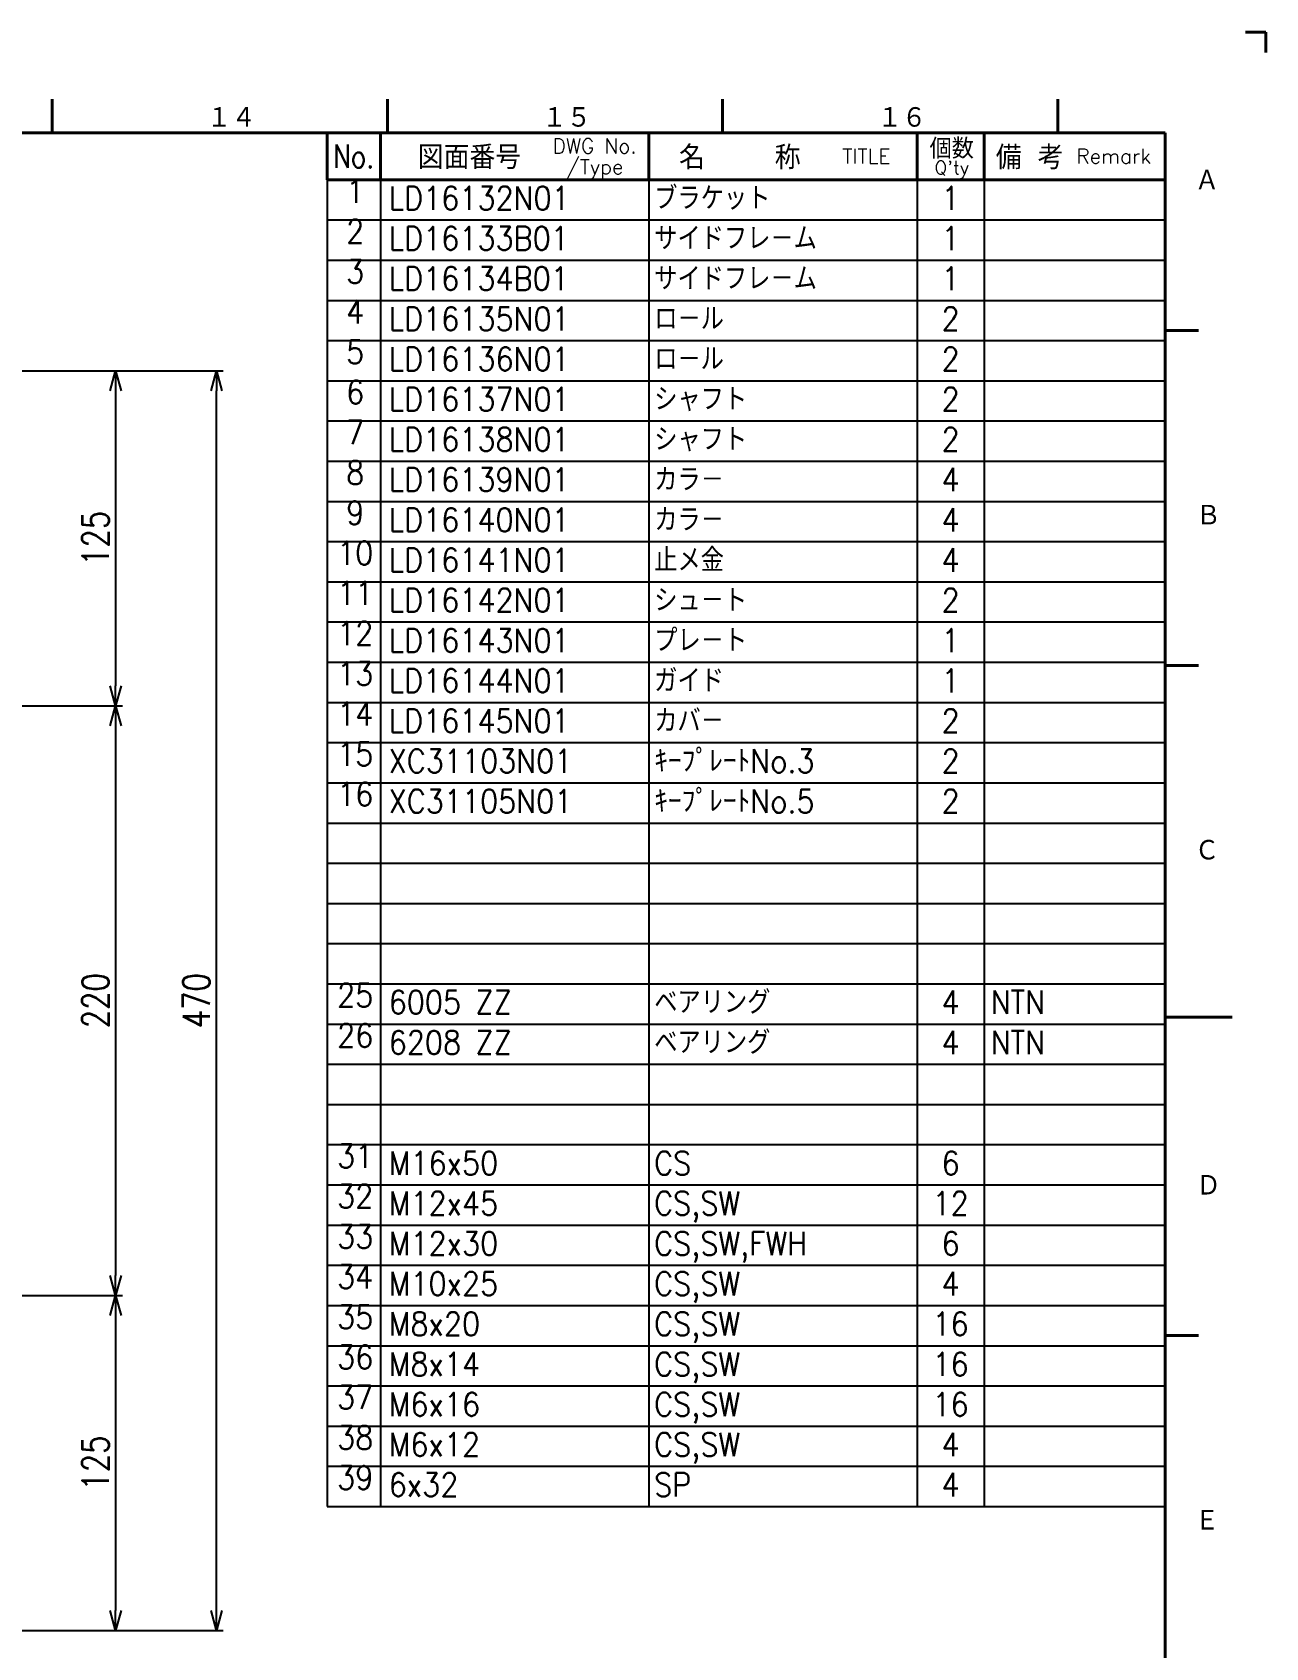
# Model space of a CAD drawing. Header units: millimetres. Extents: x 0 to 2102, y 0 to 1485.
# Drawn here: x 1643 to 2102, y 882 to 1485 of the extents above; entities that cross this region are included whole.
import ezdxf
from ezdxf.enums import TextEntityAlignment as Align

# ---------------------------------------------------------------- set-up
doc = ezdxf.new("R2010")
doc.units = ezdxf.units.MM
doc.header["$LTSCALE"] = 2.5
doc.layers.get('0').update_dxf_attribs({"linetype": 'CONTINUOUS', "lineweight": 20})
doc.layers.get('DEFPOINTS').update_dxf_attribs({"linetype": 'CONTINUOUS'})
for name, color, linetype, lineweight in [('5', 3, 'CONTINUOUS', 13), ('6', 7, 'CONTINUOUS', 50), ('WAKU', 7, 'CONTINUOUS', 40)]:
    doc.layers.add(name, color=color, linetype=linetype, lineweight=lineweight)
doc.layers.add('RAHM2', color=1, linetype='CONTINUOUS')
doc.layers.add('RAHM3', color=52, linetype='CONTINUOUS')
doc.styles.get("Standard").update_dxf_attribs({"font": 'romans.shx', "width": 0.8, "bigfont": 'extfont2.shx'})
doc.dimstyles.new('GEN-ISO', dxfattribs={"dimscale": 2.5, "dimtxt": 4, "dimasz": 3, "dimexe": 1, "dimexo": 1, "dimgap": 1, "dimtad": 3, "dimrnd": 0.01, "dimdsep": 46, "dimtxsty": 'Standard', "dimblk": 'OPEN30', "dimcen": 0, "dimclrd": 256, "dimclre": 256, "dimclrt": 7, "dimadec": 3, "dimazin": 2, "dimtp": 0.1, "dimtm": 0.1, "dimtfac": 0.6, "dimtdec": 3, "dimtmove": 2, "dimatfit": 3, "dimldrblk": 'OPEN30', "dimfxl": 1, "dimarcsym": 0})

# ---------------------------------------------------------------- blocks, each defined once
blk = doc.blocks.new('_Open30')
at = {"color": 0, "linetype": 'ByBlock', "lineweight": -2}
for p, q in [((-1, 0.268), (0, 0)), ((0, 0), (-1, -0.268)), ((0, 0), (-1, 0))]:
    blk.add_line(p, q, dxfattribs=at)
blk = doc.blocks.new('*D36')
at = {"layer": '5', "lineweight": -2, "transparency": 16777216}
for p, q in [((1566.18, 1358.73), (1676.18, 1358.73)), ((1673.68, 1351.23), (1673.68, 1241.23)), ((1566.18, 1233.73), (1676.18, 1233.73))]:
    blk.add_line(p, q, dxfattribs=at)
at = {"layer": 'DEFPOINTS', "color": 0, "transparency": 16777216}
for p in [(1563.68, 1358.73), (1563.68, 1233.73), (1673.68, 1233.73)]:
    blk.add_point(p, dxfattribs=at)
at = {"layer": '5', "lineweight": -2, "transparency": 16777216, "xscale": 7.5, "yscale": 7.5, "zscale": 7.5}
for p, rotation in [((1673.68, 1358.73), 90), ((1673.68, 1233.73), 270)]:
    blk.add_blockref('_Open30', p, dxfattribs=dict(at, rotation=rotation))
at = {"layer": '5', "color": 7, "transparency": 16777216, "insert": (1666.18, 1296.23), "char_height": 10, "attachment_point": 5, "rotation": 90}
blk.add_mtext('125', dxfattribs=at)
blk = doc.blocks.new('*D37')
at = {"layer": '5', "lineweight": -2, "transparency": 16777216}
for p, q in [((1673.68, 1226.23), (1673.68, 1021.23)), ((1566.18, 1013.73), (1676.18, 1013.73))]:
    blk.add_line(p, q, dxfattribs=at)
at = {"layer": 'DEFPOINTS', "color": 0, "transparency": 16777216}
for p in [(1563.68, 1233.73), (1563.68, 1013.73), (1673.68, 1013.73)]:
    blk.add_point(p, dxfattribs=at)
at = {"layer": '5', "lineweight": -2, "transparency": 16777216, "xscale": 7.5, "yscale": 7.5, "zscale": 7.5}
for p, rotation in [((1673.68, 1233.73), 90), ((1673.68, 1013.73), 270)]:
    blk.add_blockref('_Open30', p, dxfattribs=dict(at, rotation=rotation))
at = {"layer": '5', "color": 7, "transparency": 16777216, "insert": (1666.18, 1123.73), "char_height": 10, "attachment_point": 5, "rotation": 90}
blk.add_mtext('220', dxfattribs=at)
blk = doc.blocks.new('*D38')
at = {"layer": '5', "lineweight": -2, "transparency": 16777216}
for p, q in [((1673.68, 1006.23), (1673.68, 896.23)), ((1566.18, 888.73), (1676.18, 888.73))]:
    blk.add_line(p, q, dxfattribs=at)
at = {"layer": 'DEFPOINTS', "color": 0, "transparency": 16777216}
for p in [(1563.68, 1013.73), (1563.68, 888.73), (1673.68, 888.73)]:
    blk.add_point(p, dxfattribs=at)
at = {"layer": '5', "lineweight": -2, "transparency": 16777216, "xscale": 7.5, "yscale": 7.5, "zscale": 7.5}
for p, rotation in [((1673.68, 1013.73), 90), ((1673.68, 888.73), 270)]:
    blk.add_blockref('_Open30', p, dxfattribs=dict(at, rotation=rotation))
at = {"layer": '5', "color": 7, "transparency": 16777216, "insert": (1666.18, 951.23), "char_height": 10, "attachment_point": 5, "rotation": 90}
blk.add_mtext('125', dxfattribs=at)
blk = doc.blocks.new('*D39')
at = {"layer": '5', "lineweight": -2, "transparency": 16777216}
for p, q in [((1566.18, 1358.73), (1713.75, 1358.73)), ((1711.25, 896.23), (1711.25, 1351.23)), ((1566.18, 888.73), (1713.75, 888.73))]:
    blk.add_line(p, q, dxfattribs=at)
at = {"layer": 'DEFPOINTS', "color": 0, "transparency": 16777216}
for p in [(1563.68, 1358.73), (1711.25, 1358.73), (1563.68, 888.73)]:
    blk.add_point(p, dxfattribs=at)
at = {"layer": '5', "lineweight": -2, "transparency": 16777216, "xscale": 7.5, "yscale": 7.5, "zscale": 7.5}
for p, rotation in [((1711.25, 1358.73), 90), ((1711.25, 888.73), 270)]:
    blk.add_blockref('_Open30', p, dxfattribs=dict(at, rotation=rotation))
at = {"layer": '5', "color": 7, "transparency": 16777216, "insert": (1703.75, 1123.73), "char_height": 10, "attachment_point": 5, "rotation": 90}
blk.add_mtext('470', dxfattribs=at)
blk = doc.blocks.new('STDKUMIZU')
at = {"color": 7}
for p, q in [((0, 0), (0, -6)), ((8, 0), (8, -6)), ((48, 0), (48, -6)), ((88, 0), (88, -6)), ((98, 0), (98, -6)), ((0, -6), (125, -6))]:
    blk.add_line(p, q, dxfattribs=at)
at = {"color": 7, "width": 0.7}
blk.add_attdef('1GENST', text='', height=3.5, dxfattribs=at).set_placement((4.2, -4.5), align=Align.BOTTOM_CENTER)
for tag, p in [('2GENST', (9.2, -4.5)), ('3GENST', (48.8, -4.5)), ('5GENST', (99, -4.5))]:
    blk.add_attdef(tag, p, '', height=3.5, dxfattribs=at)
blk.add_attdef('4GENST', text='', height=3.5, dxfattribs=at).set_placement((93, -4.5), align=Align.CENTER)
blk = doc.blocks.new('A1組立図')
at = {"layer": 'WAKU', "color": 5, "linetype": 'Continuous'}
for p, q in [((838, 594), (841, 594)), ((841, 594), (841, 591)), ((660, 584), (660, 579)), ((710, 584), (710, 579)), ((760, 584), (760, 579)), ((810, 584), (810, 579)), ((826, 579), (25, 579)), ((826, 15), (826, 579)), ((831, 549.5), (826, 549.5)), ((831, 499.5), (826, 499.5)), ((836, 447), (826, 447)), ((831, 399.5), (826, 399.5))]:
    blk.add_line(p, q, dxfattribs=at)
at = {"layer": 'WAKU', "color": 7, "linetype": 'Continuous'}
for p, q in [((701, 572), (701, 579)), ((709, 572), (709, 579)), ((749, 579), (749, 572)), ((789, 579), (789, 572)), ((799, 579), (799, 572)), ((701, 572), (826, 572))]:
    blk.add_line(p, q, dxfattribs=at)
at = {"layer": 'WAKU', "color": 5, "linetype": 'Continuous'}
for s, height, p in [('１４', 3.311, (683.1, 579.6)), ('１５', 3.311, (733.1, 579.6)), ('１６', 3.311, (783.1, 579.6)), ('Ａ', 3.31, (830.43, 570.24)), ('Ｂ', 3.31, (830.65, 520.24)), ('Ｃ', 3.31, (830.43, 470.24)), ('Ｄ', 3.31, (830.65, 420.24)), ('Ｅ', 3.31, (830.43, 370.24))]:
    blk.add_text(s, height=height, dxfattribs=at).set_placement(p)
at = {"layer": 'WAKU', "color": 7, "linetype": 'Continuous', "width": 0.8}
blk.add_text('No.', height=3.5, dxfattribs=at).set_placement((704.98, 575.5), align=Align.MIDDLE)
at = {"layer": 'WAKU', "color": 7, "linetype": 'Continuous'}
for s, height, p in [('図面番号', 3.5, (722.25, 575.5)), ('DWG No.', 2.2, (740.91, 577.03)), ('名    称', 3.5, (762.57, 575.5)), ('TITLE', 2.2, (781.44, 575.5)), ('個数', 3, (794.18, 576.79)), ('備 考', 3.5, (805.79, 575.5)), ('Remark', 2.2, (818.33, 575.5)), ('/Type', 2.2, (740.91, 573.77)), ("Q'ty", 2, (794.18, 573.48))]:
    blk.add_text(s, height=height, dxfattribs=at).set_placement(p, align=Align.MIDDLE)

msp = doc.modelspace()

# ---------------------------------------------------------------- block references
at = {"layer": '6', "lineweight": 0, "xscale": 2.5, "yscale": 2.5, "zscale": 2.5}
msp.add_blockref('A1組立図', (0, 0), dxfattribs=at)
at = {"layer": 'RAHM2'}
ref = msp.add_blockref('STDKUMIZU', (1752.5, 1430), dxfattribs=dict(at, xscale=2.5, yscale=2.5, zscale=2.5))
ref.add_attrib('1GENST', '1', dxfattribs={"layer": 'RAHM3', "color": 7, "height": 8.75, "width": 0.9}).set_placement((1763.007, 1418.75), align=Align.BOTTOM_CENTER)
ref.add_attrib('2GENST', 'LD16132N01', (1775.507, 1418.75), dxfattribs={"layer": 'RAHM3', "color": 7, "height": 8.75, "width": 0.9})
ref.add_attrib('3GENST', 'ブラケット', (1874.51, 1418.75), dxfattribs={"layer": 'RAHM3', "color": 7, "height": 8.75, "width": 0.9})
ref.add_attrib('4GENST', '1', dxfattribs={"layer": 'RAHM3', "color": 7, "height": 8.75, "width": 0.9}).set_placement((1985.008, 1418.75), align=Align.CENTER)
ref = msp.add_blockref('STDKUMIZU', (1752.5, 1415), dxfattribs=dict(at, xscale=2.5, yscale=2.5, zscale=2.5))
ref.add_attrib('1GENST', '2', dxfattribs={"layer": 'RAHM3', "color": 7, "height": 8.75, "width": 0.9}).set_placement((1763.007, 1403.75), align=Align.BOTTOM_CENTER)
ref.add_attrib('2GENST', 'LD16133B01', (1775.507, 1403.75), dxfattribs={"layer": 'RAHM3', "color": 7, "height": 8.75, "width": 0.9})
ref.add_attrib('3GENST', 'サイドフレ－ム', (1874.51, 1403.75), dxfattribs={"layer": 'RAHM3', "color": 7, "height": 8.75, "width": 0.9})
ref.add_attrib('4GENST', '1', dxfattribs={"layer": 'RAHM3', "color": 7, "height": 8.75, "width": 0.9}).set_placement((1985.008, 1403.75), align=Align.CENTER)
ref = msp.add_blockref('STDKUMIZU', (1752.5, 1400), dxfattribs=dict(at, xscale=2.5, yscale=2.5, zscale=2.5))
ref.add_attrib('1GENST', '3', dxfattribs={"layer": 'RAHM3', "color": 7, "height": 8.75, "width": 0.9}).set_placement((1763.007, 1388.75), align=Align.BOTTOM_CENTER)
ref.add_attrib('2GENST', 'LD16134B01', (1775.507, 1388.75), dxfattribs={"layer": 'RAHM3', "color": 7, "height": 8.75, "width": 0.9})
ref.add_attrib('3GENST', 'サイドフレ－ム', (1874.51, 1388.75), dxfattribs={"layer": 'RAHM3', "color": 7, "height": 8.75, "width": 0.9})
ref.add_attrib('4GENST', '1', dxfattribs={"layer": 'RAHM3', "color": 7, "height": 8.75, "width": 0.9}).set_placement((1985.008, 1388.75), align=Align.CENTER)
ref = msp.add_blockref('STDKUMIZU', (1752.5, 1385), dxfattribs=dict(at, xscale=2.5, yscale=2.5, zscale=2.5))
ref.add_attrib('1GENST', '4', dxfattribs={"layer": 'RAHM3', "color": 7, "height": 8.75, "width": 0.9}).set_placement((1763.007, 1373.75), align=Align.BOTTOM_CENTER)
ref.add_attrib('2GENST', 'LD16135N01', (1775.507, 1373.75), dxfattribs={"layer": 'RAHM3', "color": 7, "height": 8.75, "width": 0.9})
ref.add_attrib('3GENST', 'ロ－ル', (1874.51, 1373.75), dxfattribs={"layer": 'RAHM3', "color": 7, "height": 8.75, "width": 0.9})
ref.add_attrib('4GENST', '2', dxfattribs={"layer": 'RAHM3', "color": 7, "height": 8.75, "width": 0.9}).set_placement((1985.008, 1373.75), align=Align.CENTER)
ref = msp.add_blockref('STDKUMIZU', (1752.5, 1370), dxfattribs=dict(at, xscale=2.5, yscale=2.5, zscale=2.5))
ref.add_attrib('1GENST', '5', dxfattribs={"layer": 'RAHM3', "color": 7, "height": 8.75, "width": 0.9}).set_placement((1763.007, 1358.75), align=Align.BOTTOM_CENTER)
ref.add_attrib('2GENST', 'LD16136N01', (1775.507, 1358.75), dxfattribs={"layer": 'RAHM3', "color": 7, "height": 8.75, "width": 0.9})
ref.add_attrib('3GENST', 'ロ－ル', (1874.51, 1358.75), dxfattribs={"layer": 'RAHM3', "color": 7, "height": 8.75, "width": 0.9})
ref.add_attrib('4GENST', '2', dxfattribs={"layer": 'RAHM3', "color": 7, "height": 8.75, "width": 0.9}).set_placement((1985.008, 1358.75), align=Align.CENTER)
ref = msp.add_blockref('STDKUMIZU', (1752.5, 1355), dxfattribs=dict(at, xscale=2.5, yscale=2.5, zscale=2.5))
ref.add_attrib('1GENST', '6', dxfattribs={"layer": 'RAHM3', "color": 7, "height": 8.75, "width": 0.9}).set_placement((1763.007, 1343.75), align=Align.BOTTOM_CENTER)
ref.add_attrib('2GENST', 'LD16137N01', (1775.507, 1343.75), dxfattribs={"layer": 'RAHM3', "color": 7, "height": 8.75, "width": 0.9})
ref.add_attrib('3GENST', 'シャフト', (1874.51, 1343.75), dxfattribs={"layer": 'RAHM3', "color": 7, "height": 8.75, "width": 0.9})
ref.add_attrib('4GENST', '2', dxfattribs={"layer": 'RAHM3', "color": 7, "height": 8.75, "width": 0.9}).set_placement((1985.008, 1343.75), align=Align.CENTER)
ref = msp.add_blockref('STDKUMIZU', (1752.5, 1340), dxfattribs=dict(at, xscale=2.5, yscale=2.5, zscale=2.5))
ref.add_attrib('1GENST', '7', dxfattribs={"layer": 'RAHM3', "color": 7, "height": 8.75, "width": 0.9}).set_placement((1763.007, 1328.75), align=Align.BOTTOM_CENTER)
ref.add_attrib('2GENST', 'LD16138N01', (1775.507, 1328.75), dxfattribs={"layer": 'RAHM3', "color": 7, "height": 8.75, "width": 0.9})
ref.add_attrib('3GENST', 'シャフト', (1874.51, 1328.75), dxfattribs={"layer": 'RAHM3', "color": 7, "height": 8.75, "width": 0.9})
ref.add_attrib('4GENST', '2', dxfattribs={"layer": 'RAHM3', "color": 7, "height": 8.75, "width": 0.9}).set_placement((1985.008, 1328.75), align=Align.CENTER)
ref = msp.add_blockref('STDKUMIZU', (1752.5, 1325), dxfattribs=dict(at, xscale=2.5, yscale=2.5, zscale=2.5))
ref.add_attrib('1GENST', '8', dxfattribs={"layer": 'RAHM3', "color": 7, "height": 8.75, "width": 0.9}).set_placement((1763.007, 1313.75), align=Align.BOTTOM_CENTER)
ref.add_attrib('2GENST', 'LD16139N01', (1775.507, 1313.75), dxfattribs={"layer": 'RAHM3', "color": 7, "height": 8.75, "width": 0.9})
ref.add_attrib('3GENST', 'カラ－', (1874.51, 1313.75), dxfattribs={"layer": 'RAHM3', "color": 7, "height": 8.75, "width": 0.9})
ref.add_attrib('4GENST', '4', dxfattribs={"layer": 'RAHM3', "color": 7, "height": 8.75, "width": 0.9}).set_placement((1985.008, 1313.75), align=Align.CENTER)
ref = msp.add_blockref('STDKUMIZU', (1752.5, 1310), dxfattribs=dict(at, xscale=2.5, yscale=2.5, zscale=2.5))
ref.add_attrib('1GENST', '9', dxfattribs={"layer": 'RAHM3', "color": 7, "height": 8.75, "width": 0.9}).set_placement((1763.007, 1298.75), align=Align.BOTTOM_CENTER)
ref.add_attrib('2GENST', 'LD16140N01', (1775.507, 1298.75), dxfattribs={"layer": 'RAHM3', "color": 7, "height": 8.75, "width": 0.9})
ref.add_attrib('3GENST', 'カラ－', (1874.51, 1298.75), dxfattribs={"layer": 'RAHM3', "color": 7, "height": 8.75, "width": 0.9})
ref.add_attrib('4GENST', '4', dxfattribs={"layer": 'RAHM3', "color": 7, "height": 8.75, "width": 0.9}).set_placement((1985.008, 1298.75), align=Align.CENTER)
ref = msp.add_blockref('STDKUMIZU', (1752.5, 1295), dxfattribs=dict(at, xscale=2.5, yscale=2.5, zscale=2.5))
ref.add_attrib('1GENST', '10', dxfattribs={"layer": 'RAHM3', "color": 7, "height": 8.75, "width": 0.9}).set_placement((1763.007, 1283.75), align=Align.BOTTOM_CENTER)
ref.add_attrib('2GENST', 'LD16141N01', (1775.507, 1283.75), dxfattribs={"layer": 'RAHM3', "color": 7, "height": 8.75, "width": 0.9})
ref.add_attrib('3GENST', '止メ金', (1874.51, 1283.75), dxfattribs={"layer": 'RAHM3', "color": 7, "height": 8.75, "width": 0.9})
ref.add_attrib('4GENST', '4', dxfattribs={"layer": 'RAHM3', "color": 7, "height": 8.75, "width": 0.9}).set_placement((1985.008, 1283.75), align=Align.CENTER)
ref = msp.add_blockref('STDKUMIZU', (1752.5, 1280), dxfattribs=dict(at, xscale=2.5, yscale=2.5, zscale=2.5))
ref.add_attrib('1GENST', '11', dxfattribs={"layer": 'RAHM3', "color": 7, "height": 8.75, "width": 0.9}).set_placement((1763.007, 1268.75), align=Align.BOTTOM_CENTER)
ref.add_attrib('2GENST', 'LD16142N01', (1775.507, 1268.75), dxfattribs={"layer": 'RAHM3', "color": 7, "height": 8.75, "width": 0.9})
ref.add_attrib('3GENST', 'シュ－ト', (1874.51, 1268.75), dxfattribs={"layer": 'RAHM3', "color": 7, "height": 8.75, "width": 0.9})
ref.add_attrib('4GENST', '2', dxfattribs={"layer": 'RAHM3', "color": 7, "height": 8.75, "width": 0.9}).set_placement((1985.008, 1268.75), align=Align.CENTER)
ref = msp.add_blockref('STDKUMIZU', (1752.5, 1265), dxfattribs=dict(at, xscale=2.5, yscale=2.5, zscale=2.5))
ref.add_attrib('1GENST', '12', dxfattribs={"layer": 'RAHM3', "color": 7, "height": 8.75, "width": 0.9}).set_placement((1763.007, 1253.75), align=Align.BOTTOM_CENTER)
ref.add_attrib('2GENST', 'LD16143N01', (1775.507, 1253.75), dxfattribs={"layer": 'RAHM3', "color": 7, "height": 8.75, "width": 0.9})
ref.add_attrib('3GENST', 'プレ－ト', (1874.51, 1253.75), dxfattribs={"layer": 'RAHM3', "color": 7, "height": 8.75, "width": 0.9})
ref.add_attrib('4GENST', '1', dxfattribs={"layer": 'RAHM3', "color": 7, "height": 8.75, "width": 0.9}).set_placement((1985.008, 1253.75), align=Align.CENTER)
ref = msp.add_blockref('STDKUMIZU', (1752.5, 1250), dxfattribs=dict(at, xscale=2.5, yscale=2.5, zscale=2.5))
ref.add_attrib('1GENST', '13', dxfattribs={"layer": 'RAHM3', "color": 7, "height": 8.75, "width": 0.9}).set_placement((1763.007, 1238.75), align=Align.BOTTOM_CENTER)
ref.add_attrib('2GENST', 'LD16144N01', (1775.507, 1238.75), dxfattribs={"layer": 'RAHM3', "color": 7, "height": 8.75, "width": 0.9})
ref.add_attrib('3GENST', 'ガイド', (1874.51, 1238.75), dxfattribs={"layer": 'RAHM3', "color": 7, "height": 8.75, "width": 0.9})
ref.add_attrib('4GENST', '1', dxfattribs={"layer": 'RAHM3', "color": 7, "height": 8.75, "width": 0.9}).set_placement((1985.008, 1238.75), align=Align.CENTER)
ref = msp.add_blockref('STDKUMIZU', (1752.5, 1235), dxfattribs=dict(at, xscale=2.5, yscale=2.5, zscale=2.5))
ref.add_attrib('1GENST', '14', dxfattribs={"layer": 'RAHM3', "color": 7, "height": 8.75, "width": 0.9}).set_placement((1763.007, 1223.75), align=Align.BOTTOM_CENTER)
ref.add_attrib('2GENST', 'LD16145N01', (1775.507, 1223.75), dxfattribs={"layer": 'RAHM3', "color": 7, "height": 8.75, "width": 0.9})
ref.add_attrib('3GENST', 'カバ－', (1874.51, 1223.75), dxfattribs={"layer": 'RAHM3', "color": 7, "height": 8.75, "width": 0.9})
ref.add_attrib('4GENST', '2', dxfattribs={"layer": 'RAHM3', "color": 7, "height": 8.75, "width": 0.9}).set_placement((1985.008, 1223.75), align=Align.CENTER)
ref = msp.add_blockref('STDKUMIZU', (1752.5, 1220), dxfattribs=dict(at, xscale=2.5, yscale=2.5, zscale=2.5))
ref.add_attrib('1GENST', '15', dxfattribs={"layer": 'RAHM3', "color": 7, "height": 8.75, "width": 0.9}).set_placement((1763.007, 1208.75), align=Align.BOTTOM_CENTER)
ref.add_attrib('2GENST', 'XC31103N01', (1775.507, 1208.75), dxfattribs={"layer": 'RAHM3', "color": 7, "height": 8.75, "width": 0.9})
ref.add_attrib('3GENST', 'ｷｰﾌﾟﾚｰﾄNo.3', (1874.51, 1208.75), dxfattribs={"layer": 'RAHM3', "color": 7, "height": 8.75, "width": 0.9})
ref.add_attrib('4GENST', '2', dxfattribs={"layer": 'RAHM3', "color": 7, "height": 8.75, "width": 0.9}).set_placement((1985.008, 1208.75), align=Align.CENTER)
ref = msp.add_blockref('STDKUMIZU', (1752.5, 1205), dxfattribs=dict(at, xscale=2.5, yscale=2.5, zscale=2.5))
ref.add_attrib('1GENST', '16', dxfattribs={"layer": 'RAHM3', "color": 7, "height": 8.75, "width": 0.9}).set_placement((1763.007, 1193.75), align=Align.BOTTOM_CENTER)
ref.add_attrib('2GENST', 'XC31105N01', (1775.507, 1193.75), dxfattribs={"layer": 'RAHM3', "color": 7, "height": 8.75, "width": 0.9})
ref.add_attrib('3GENST', 'ｷｰﾌﾟﾚｰﾄNo.5', (1874.51, 1193.75), dxfattribs={"layer": 'RAHM3', "color": 7, "height": 8.75, "width": 0.9})
ref.add_attrib('4GENST', '2', dxfattribs={"layer": 'RAHM3', "color": 7, "height": 8.75, "width": 0.9}).set_placement((1985.008, 1193.75), align=Align.CENTER)
at = {"layer": 'RAHM2', "xscale": 2.5, "yscale": 2.5, "zscale": 2.5}
for p in [(1752.5, 1190), (1752.5, 1175), (1752.5, 1160), (1752.5, 1145), (1752.5, 1100), (1752.5, 1085)]:
    msp.add_blockref('STDKUMIZU', p, dxfattribs=at)
at = {"layer": 'RAHM2'}
ref = msp.add_blockref('STDKUMIZU', (1752.5, 1130), dxfattribs=dict(at, xscale=2.5, yscale=2.5, zscale=2.5))
ref.add_attrib('1GENST', '25', dxfattribs={"layer": 'RAHM3', "color": 7, "height": 8.75, "width": 0.9}).set_placement((1763.007, 1118.75), align=Align.BOTTOM_CENTER)
ref.add_attrib('2GENST', '6005 ZZ', (1775.507, 1118.75), dxfattribs={"layer": 'RAHM3', "color": 7, "height": 8.75, "width": 0.9})
ref.add_attrib('3GENST', 'ベアリング', (1874.51, 1118.75), dxfattribs={"layer": 'RAHM3', "color": 7, "height": 8.75, "width": 0.9})
ref.add_attrib('4GENST', '4', dxfattribs={"layer": 'RAHM3', "color": 7, "height": 8.75, "width": 0.9}).set_placement((1985.008, 1118.75), align=Align.CENTER)
ref.add_attrib('5GENST', 'NTN', (2000, 1118.75), dxfattribs={"layer": 'RAHM3', "color": 7, "height": 8.75, "width": 0.9})
ref = msp.add_blockref('STDKUMIZU', (1752.5, 1115), dxfattribs=dict(at, xscale=2.5, yscale=2.5, zscale=2.5))
ref.add_attrib('1GENST', '26', dxfattribs={"layer": 'RAHM3', "color": 7, "height": 8.75, "width": 0.9}).set_placement((1763.007, 1103.75), align=Align.BOTTOM_CENTER)
ref.add_attrib('2GENST', '6208 ZZ', (1775.507, 1103.75), dxfattribs={"layer": 'RAHM3', "color": 7, "height": 8.75, "width": 0.9})
ref.add_attrib('3GENST', 'ベアリング', (1874.51, 1103.75), dxfattribs={"layer": 'RAHM3', "color": 7, "height": 8.75, "width": 0.9})
ref.add_attrib('4GENST', '4', dxfattribs={"layer": 'RAHM3', "color": 7, "height": 8.75, "width": 0.9}).set_placement((1985.008, 1103.75), align=Align.CENTER)
ref.add_attrib('5GENST', 'NTN', (2000, 1103.75), dxfattribs={"layer": 'RAHM3', "color": 7, "height": 8.75, "width": 0.9})
ref = msp.add_blockref('STDKUMIZU', (1752.5, 1070), dxfattribs=dict(at, xscale=2.5, yscale=2.5, zscale=2.5))
ref.add_attrib('1GENST', '31', dxfattribs={"layer": 'RAHM3', "color": 7, "height": 8.75, "width": 0.9}).set_placement((1763.007, 1058.75), align=Align.BOTTOM_CENTER)
ref.add_attrib('2GENST', 'M16x50', (1775.507, 1058.75), dxfattribs={"layer": 'RAHM3', "color": 7, "height": 8.75, "width": 0.9})
ref.add_attrib('3GENST', 'CS', (1874.51, 1058.75), dxfattribs={"layer": 'RAHM3', "color": 7, "height": 8.75, "width": 0.9})
ref.add_attrib('4GENST', '6', dxfattribs={"layer": 'RAHM3', "color": 7, "height": 8.75, "width": 0.9}).set_placement((1985.008, 1058.75), align=Align.CENTER)
ref = msp.add_blockref('STDKUMIZU', (1752.5, 1055), dxfattribs=dict(at, xscale=2.5, yscale=2.5, zscale=2.5))
ref.add_attrib('1GENST', '32', dxfattribs={"layer": 'RAHM3', "color": 7, "height": 8.75, "width": 0.9}).set_placement((1763.007, 1043.75), align=Align.BOTTOM_CENTER)
ref.add_attrib('2GENST', 'M12x45', (1775.507, 1043.75), dxfattribs={"layer": 'RAHM3', "color": 7, "height": 8.75, "width": 0.9})
ref.add_attrib('3GENST', 'CS,SW', (1874.51, 1043.75), dxfattribs={"layer": 'RAHM3', "color": 7, "height": 8.75, "width": 0.9})
ref.add_attrib('4GENST', '12', dxfattribs={"layer": 'RAHM3', "color": 7, "height": 8.75, "width": 0.9}).set_placement((1985.008, 1043.75), align=Align.CENTER)
ref = msp.add_blockref('STDKUMIZU', (1752.5, 1040), dxfattribs=dict(at, xscale=2.5, yscale=2.5, zscale=2.5))
ref.add_attrib('1GENST', '33', dxfattribs={"layer": 'RAHM3', "color": 7, "height": 8.75, "width": 0.9}).set_placement((1763.007, 1028.75), align=Align.BOTTOM_CENTER)
ref.add_attrib('2GENST', 'M12x30', (1775.507, 1028.75), dxfattribs={"layer": 'RAHM3', "color": 7, "height": 8.75, "width": 0.9})
ref.add_attrib('3GENST', 'CS,SW,FWH', (1874.51, 1028.75), dxfattribs={"layer": 'RAHM3', "color": 7, "height": 8.75, "width": 0.9})
ref.add_attrib('4GENST', '6', dxfattribs={"layer": 'RAHM3', "color": 7, "height": 8.75, "width": 0.9}).set_placement((1985.008, 1028.75), align=Align.CENTER)
ref = msp.add_blockref('STDKUMIZU', (1752.5, 1025), dxfattribs=dict(at, xscale=2.5, yscale=2.5, zscale=2.5))
ref.add_attrib('1GENST', '34', dxfattribs={"layer": 'RAHM3', "color": 7, "height": 8.75, "width": 0.9}).set_placement((1763.007, 1013.75), align=Align.BOTTOM_CENTER)
ref.add_attrib('2GENST', 'M10x25', (1775.507, 1013.75), dxfattribs={"layer": 'RAHM3', "color": 7, "height": 8.75, "width": 0.9})
ref.add_attrib('3GENST', 'CS,SW', (1874.51, 1013.75), dxfattribs={"layer": 'RAHM3', "color": 7, "height": 8.75, "width": 0.9})
ref.add_attrib('4GENST', '4', dxfattribs={"layer": 'RAHM3', "color": 7, "height": 8.75, "width": 0.9}).set_placement((1985.008, 1013.75), align=Align.CENTER)
ref = msp.add_blockref('STDKUMIZU', (1752.5, 1010), dxfattribs=dict(at, xscale=2.5, yscale=2.5, zscale=2.5))
ref.add_attrib('1GENST', '35', dxfattribs={"layer": 'RAHM3', "color": 7, "height": 8.75, "width": 0.9}).set_placement((1763.007, 998.75), align=Align.BOTTOM_CENTER)
ref.add_attrib('2GENST', 'M8x20', (1775.507, 998.75), dxfattribs={"layer": 'RAHM3', "color": 7, "height": 8.75, "width": 0.9})
ref.add_attrib('3GENST', 'CS,SW', (1874.51, 998.75), dxfattribs={"layer": 'RAHM3', "color": 7, "height": 8.75, "width": 0.9})
ref.add_attrib('4GENST', '16', dxfattribs={"layer": 'RAHM3', "color": 7, "height": 8.75, "width": 0.9}).set_placement((1985.008, 998.75), align=Align.CENTER)
ref = msp.add_blockref('STDKUMIZU', (1752.5, 995), dxfattribs=dict(at, xscale=2.5, yscale=2.5, zscale=2.5))
ref.add_attrib('1GENST', '36', dxfattribs={"layer": 'RAHM3', "color": 7, "height": 8.75, "width": 0.9}).set_placement((1763.007, 983.75), align=Align.BOTTOM_CENTER)
ref.add_attrib('2GENST', 'M8x14', (1775.507, 983.75), dxfattribs={"layer": 'RAHM3', "color": 7, "height": 8.75, "width": 0.9})
ref.add_attrib('3GENST', 'CS,SW', (1874.51, 983.75), dxfattribs={"layer": 'RAHM3', "color": 7, "height": 8.75, "width": 0.9})
ref.add_attrib('4GENST', '16', dxfattribs={"layer": 'RAHM3', "color": 7, "height": 8.75, "width": 0.9}).set_placement((1985.008, 983.75), align=Align.CENTER)
ref = msp.add_blockref('STDKUMIZU', (1752.5, 980), dxfattribs=dict(at, xscale=2.5, yscale=2.5, zscale=2.5))
ref.add_attrib('1GENST', '37', dxfattribs={"layer": 'RAHM3', "color": 7, "height": 8.75, "width": 0.9}).set_placement((1763.007, 968.75), align=Align.BOTTOM_CENTER)
ref.add_attrib('2GENST', 'M6x16', (1775.507, 968.75), dxfattribs={"layer": 'RAHM3', "color": 7, "height": 8.75, "width": 0.9})
ref.add_attrib('3GENST', 'CS,SW', (1874.51, 968.75), dxfattribs={"layer": 'RAHM3', "color": 7, "height": 8.75, "width": 0.9})
ref.add_attrib('4GENST', '16', dxfattribs={"layer": 'RAHM3', "color": 7, "height": 8.75, "width": 0.9}).set_placement((1985.008, 968.75), align=Align.CENTER)
ref = msp.add_blockref('STDKUMIZU', (1752.5, 965), dxfattribs=dict(at, xscale=2.5, yscale=2.5, zscale=2.5))
ref.add_attrib('1GENST', '38', dxfattribs={"layer": 'RAHM3', "color": 7, "height": 8.75, "width": 0.9}).set_placement((1763.007, 953.75), align=Align.BOTTOM_CENTER)
ref.add_attrib('2GENST', 'M6x12', (1775.507, 953.75), dxfattribs={"layer": 'RAHM3', "color": 7, "height": 8.75, "width": 0.9})
ref.add_attrib('3GENST', 'CS,SW', (1874.51, 953.75), dxfattribs={"layer": 'RAHM3', "color": 7, "height": 8.75, "width": 0.9})
ref.add_attrib('4GENST', '4', dxfattribs={"layer": 'RAHM3', "color": 7, "height": 8.75, "width": 0.9}).set_placement((1985.008, 953.75), align=Align.CENTER)
ref = msp.add_blockref('STDKUMIZU', (1752.5, 950), dxfattribs=dict(at, xscale=2.5, yscale=2.5, zscale=2.5))
ref.add_attrib('1GENST', '39', dxfattribs={"layer": 'RAHM3', "color": 7, "height": 8.75, "width": 0.9}).set_placement((1763.007, 938.75), align=Align.BOTTOM_CENTER)
ref.add_attrib('2GENST', '6x32', (1775.507, 938.75), dxfattribs={"layer": 'RAHM3', "color": 7, "height": 8.75, "width": 0.9})
ref.add_attrib('3GENST', 'SP', (1874.51, 938.75), dxfattribs={"layer": 'RAHM3', "color": 7, "height": 8.75, "width": 0.9})
ref.add_attrib('4GENST', '4', dxfattribs={"layer": 'RAHM3', "color": 7, "height": 8.75, "width": 0.9}).set_placement((1985.008, 938.75), align=Align.CENTER)

# ---------------------------------------------------------------- dimensions: what is measured, and where the dimension line sits
at = {"layer": '5'}
for base, p1, p2, picture, middle in [((1673.681, 1233.733), (1563.681, 1358.733), (1563.681, 1233.733), '*D36', (1666.181, 1296.233)), ((1711.246, 1358.733), (1563.681, 888.733), (1563.681, 1358.733), '*D39', (1703.746, 1123.733))]:
    dim = msp.add_linear_dim(base=base, p1=p1, p2=p2, angle=90, dimstyle='GEN-ISO', dxfattribs=at)
    dim.commit()
    dim.dimension.update_dxf_attribs({"geometry": picture, "text_midpoint": middle})
for base, p1, p2, picture, middle in [((1673.681, 1013.733), (1563.681, 1233.733), (1563.681, 1013.733), '*D37', (1666.181, 1123.733)), ((1673.681, 888.733), (1563.681, 1013.733), (1563.681, 888.733), '*D38', (1666.181, 951.233))]:
    dim = msp.add_linear_dim(base=base, p1=p1, p2=p2, angle=90, dimstyle='GEN-ISO', override={"dimse1": 1}, dxfattribs=at)
    dim.commit()
    dim.dimension.update_dxf_attribs({"geometry": picture, "text_midpoint": middle})

doc.saveas('drawing.dxf')
